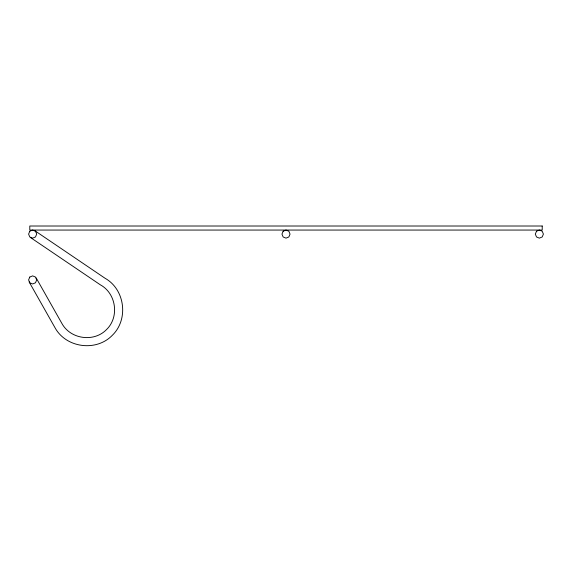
<?xml version="1.0" encoding="UTF-8"?>
<svg xmlns="http://www.w3.org/2000/svg" width="572" height="572" viewBox="0 0 572 572"><rect width="100%" height="100%" fill="white"/><g stroke="black" fill="none" stroke-linecap="round" stroke-linejoin="round"><path stroke-width="0.86" d="M34.913 230.752L105.084 278.278C125.068 289.503 128.779 319.441 112.305 335.321C96.368 351.851 66.359 348.041 55.155 327.978L29.122 281.91M30.373 237.444L100.357 284.835C116.23 293.443 119.569 316.995 106.535 329.551C94.03 342.535 70.549 339.296 61.919 323.502L36.165 277.928M29.787 231.238L28.6 234.098L29.787 236.958L32.64 238.138L35.5 236.958L36.687 234.098L35.5 231.238L32.64 230.058L29.787 231.238M29.787 277.062L28.6 279.915L29.787 282.775L32.64 283.962L35.5 282.775L36.687 279.915L35.5 277.062L32.64 275.876L29.787 277.062M283.14 231.238L281.96 234.098L283.14 236.958L286 238.138L288.86 236.958L290.04 234.098L288.86 231.238L286 230.058L283.14 231.238M536.5 231.238L535.313 234.098L536.5 236.958L539.36 238.138L542.213 236.958L543.4 234.098L542.213 231.238L539.36 230.058L536.5 231.238M542.213 226.012L29.787 226.012L29.787 230.058L542.213 230.058L542.213 226.012"/></g></svg>
